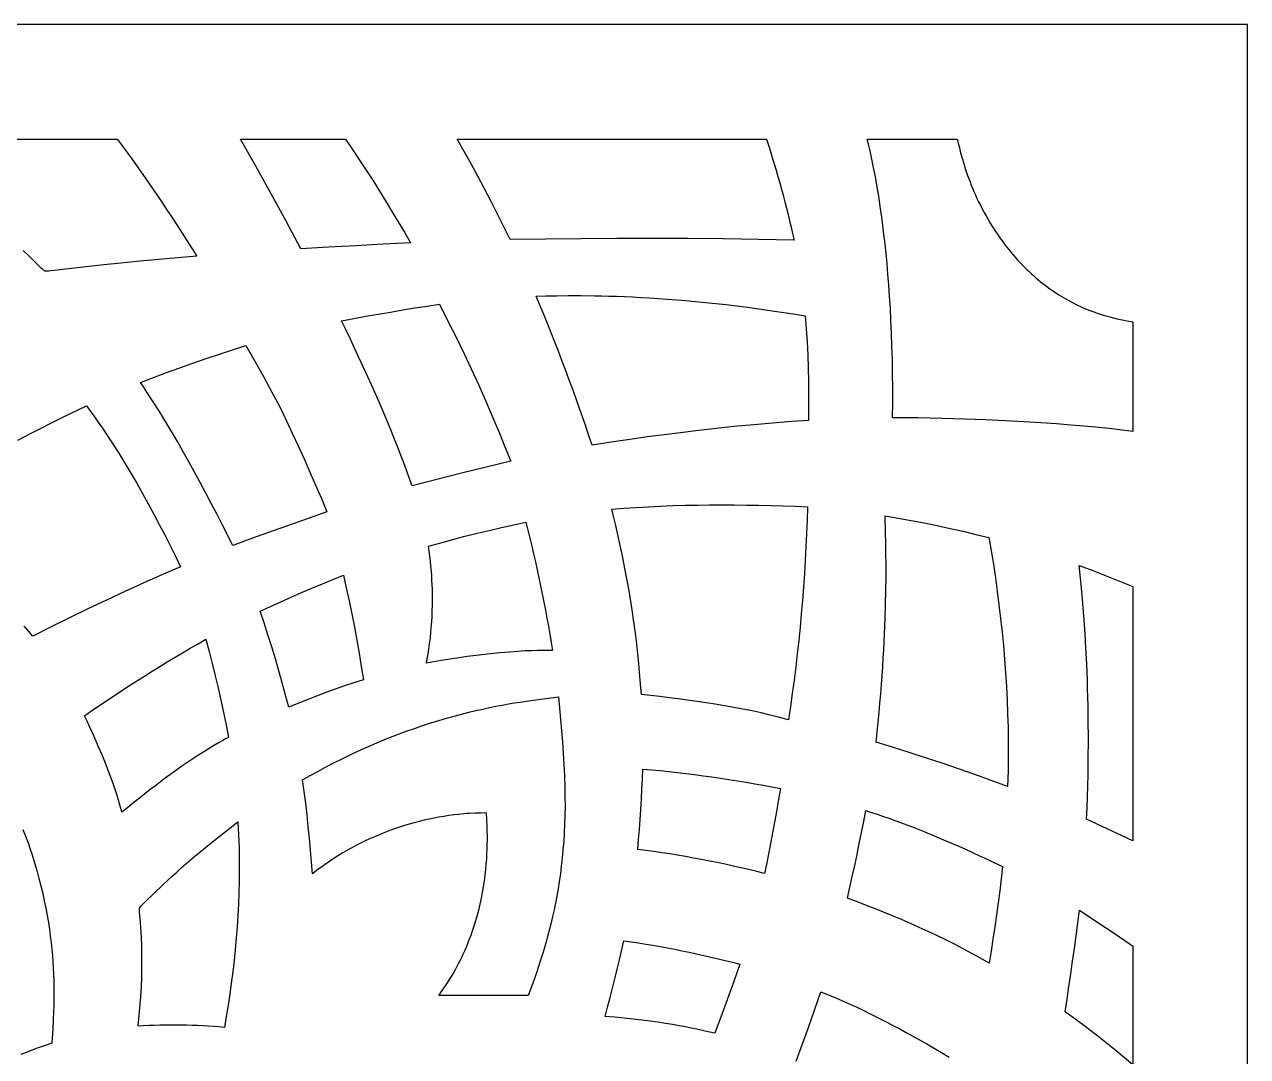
# Model space of a CAD drawing. Extents: x -300 to 300, y -304 to 306.
# Drawn here: x 86.6 to 300, y 126.3 to 306.4 of the extents above; entities that cross this region are included whole.
import ezdxf

# ---------------------------------------------------------------- set-up
doc = ezdxf.new("R2010")
doc.units = 0
doc.header["$MEASUREMENT"] = 0
doc.layers.get('0').update_dxf_attribs({"linetype": 'CONTINUOUS'})
doc.layers.add('LAYER_1', color=18, linetype='CONTINUOUS')

msp = doc.modelspace()

# ---------------------------------------------------------------- linework, layer by layer
msp.add_lwpolyline([(-300, -303.57), (300, -303.57), (300, 306.43), (-300, 306.43)], close=True)
at = {"layer": 'LAYER_1'}
for points in [[(59.19, 286.43), (102.81, 286.43), (103.28, 285.82), (103.86, 285.03), (104.54, 284.08), (105.34, 282.97), (107.25, 280.24), (109.6, 276.85), (110.5, 275.51), (111.41, 274.16), (112.3, 272.81), (113.19, 271.45), (114.95, 268.71), (116.7, 265.97), (110.06, 265.38), (106.74, 265.09), (103.42, 264.78), (100.46, 264.48), (97.87, 264.2), (93.81, 263.73), (92.34, 263.55), (91.24, 263.44), (90.84, 263.4), (90.52, 263.38), (90.3, 263.38), (90.23, 263.39), (90.18, 263.4), (90.07, 263.46), (89.93, 263.56), (89.75, 263.72), (89.54, 263.91), (88.3, 265.14), (87.44, 265.99), (86.41, 266.98)], [(85.48, 233.87), (87.55, 234.98), (89.51, 235.99), (91.35, 236.92), (93.06, 237.77), (94.64, 238.54), (97.43, 239.87), (98.02, 239.07), (98.6, 238.27), (99.18, 237.45), (99.75, 236.63), (100.32, 235.8), (100.88, 234.97), (101.98, 233.29), (103.07, 231.58), (104.13, 229.86), (105.18, 228.12), (106.2, 226.36), (107.21, 224.58), (108.2, 222.78), (109.18, 220.98), (110.14, 219.16), (111.08, 217.33), (112.02, 215.49), (112.94, 213.64), (113.84, 211.79), (110.59, 210.37), (107.35, 208.92), (104.12, 207.44), (100.9, 205.94), (97.68, 204.42), (94.47, 202.86), (91.27, 201.28), (88.08, 199.68), (87.37, 200.51), (86.57, 201.42)], [(86.35, 165.93), (86.82, 164.74), (87.24, 163.6), (87.61, 162.52), (87.95, 161.51), (88.38, 160.13), (88.78, 158.75), (89.15, 157.4), (89.49, 156.07), (89.8, 154.75), (90.08, 153.46), (90.34, 152.19), (90.57, 150.94), (90.78, 149.7), (90.96, 148.5), (91.12, 147.31), (91.26, 146.15), (91.38, 145.01), (91.48, 143.89), (91.57, 142.8), (91.63, 141.74), (91.69, 140.7), (91.73, 139.69), (91.75, 138.71), (91.76, 137.75), (91.76, 136.82), (91.76, 135.92), (91.74, 135.05), (91.71, 134.21), (91.65, 132.61), (91.56, 131.15), (91.38, 128.61), (90.03, 128.15), (88.68, 127.68), (87.35, 127.19), (86.01, 126.67)], [(221.27, 125.5), (222.38, 128.51), (223.46, 131.53), (224.53, 134.56), (225.58, 137.6), (226.27, 137.32), (226.89, 137.07), (227.7, 136.73), (228.68, 136.31), (229.84, 135.8), (231.18, 135.19), (232.69, 134.48), (234.37, 133.66), (236.23, 132.73), (237.21, 132.22), (238.25, 131.68), (239.32, 131.11), (240.43, 130.51), (241.59, 129.87), (242.78, 129.21), (244.02, 128.51), (245.3, 127.78), (246.61, 127.01), (247.97, 126.21)]]:
    msp.add_lwpolyline(points, dxfattribs=at)
for points in [[(145.09, 282.75), (146.25, 281), (147.39, 279.23), (148.52, 277.43), (149.63, 275.63), (150.73, 273.81), (151.82, 271.98), (152.9, 270.15), (153.97, 268.3), (149.19, 268.07), (144.41, 267.82), (139.64, 267.56), (134.86, 267.29), (132.26, 272.1), (129.63, 276.89), (126.99, 281.67), (124.33, 286.43), (142.6, 286.43), (143.61, 284.95)], [(220.88, 268.8), (214.7, 268.91), (208.51, 269), (202.32, 269.05), (196.13, 269.08), (189.94, 269.07), (183.76, 269.04), (177.57, 268.98), (171.38, 268.89), (170.27, 271.12), (169.15, 273.34), (168.02, 275.55), (166.87, 277.75), (165.7, 279.94), (164.53, 282.11), (163.33, 284.28), (162.13, 286.43), (216.05, 286.43), (216.4, 285.35), (216.75, 284.27), (217.09, 283.19), (217.42, 282.1), (217.75, 281.01), (218.07, 279.91), (218.38, 278.81), (218.69, 277.71), (218.99, 276.61), (219.28, 275.5), (219.57, 274.39), (219.84, 273.28), (220.11, 272.16), (220.38, 271.04), (220.63, 269.92)], [(256.8, 269.19), (257.17, 268.66), (257.56, 268.15), (257.94, 267.64), (258.33, 267.16), (258.72, 266.68), (259.11, 266.21), (259.5, 265.76), (259.89, 265.32), (260.29, 264.89), (260.69, 264.47), (261.08, 264.07), (261.48, 263.67), (261.88, 263.29), (262.28, 262.92), (262.69, 262.56), (263.09, 262.21), (263.49, 261.86), (263.89, 261.53), (264.29, 261.21), (264.7, 260.9), (265.5, 260.31), (266.3, 259.76), (267.1, 259.24), (267.89, 258.76), (268.68, 258.31), (269.46, 257.89), (270.23, 257.5), (270.99, 257.15), (271.74, 256.82), (272.48, 256.52), (273.21, 256.25), (273.92, 256), (274.62, 255.77), (275.3, 255.56), (275.96, 255.38), (276.61, 255.21), (277.23, 255.06), (277.83, 254.93), (278.41, 254.81), (278.97, 254.71), (280, 254.54), (280, 235.41), (278.1, 235.64), (276.8, 235.79), (275.25, 235.96), (273.47, 236.14), (271.45, 236.33), (269.19, 236.52), (266.69, 236.71), (263.95, 236.9), (260.97, 237.09), (257.75, 237.26), (254.29, 237.41), (252.47, 237.48), (250.6, 237.55), (248.66, 237.61), (246.66, 237.66), (244.6, 237.71), (242.48, 237.75), (240.31, 237.78), (238.07, 237.8), (238.09, 240.44), (238.09, 243.01), (238.07, 245.51), (238.03, 247.93), (237.97, 250.28), (237.89, 252.56), (237.79, 254.76), (237.68, 256.89), (237.55, 258.95), (237.41, 260.94), (237.26, 262.85), (237.1, 264.7), (236.93, 266.47), (236.75, 268.16), (236.57, 269.79), (236.38, 271.34), (236.18, 272.82), (235.99, 274.23), (235.79, 275.57), (235.59, 276.83), (235.39, 278.03), (235.2, 279.15), (235.01, 280.2), (234.82, 281.18), (234.47, 282.92), (234.15, 284.37), (233.88, 285.55), (233.66, 286.43), (249.34, 286.43), (249.52, 285.69), (249.72, 284.89), (249.94, 284.02), (250.2, 283.11), (250.49, 282.14), (250.81, 281.13), (251.17, 280.07), (251.58, 278.97), (251.8, 278.41), (252.03, 277.84), (252.27, 277.26), (252.53, 276.67), (252.8, 276.08), (253.09, 275.47), (253.39, 274.87), (253.7, 274.25), (254.03, 273.63), (254.38, 273.01), (254.74, 272.38), (255.11, 271.75), (255.51, 271.11), (255.92, 270.47), (256.35, 269.83)], [(175.88, 259.02), (177.59, 259.06), (179.45, 259.09), (181.49, 259.11), (183.69, 259.11), (186.06, 259.08), (187.3, 259.06), (188.59, 259.02), (189.92, 258.98), (191.29, 258.93), (192.7, 258.87), (194.15, 258.8), (195.64, 258.71), (197.17, 258.61), (198.74, 258.5), (200.36, 258.38), (202.01, 258.24), (203.7, 258.09), (205.44, 257.92), (207.21, 257.73), (209.03, 257.53), (210.88, 257.31), (212.77, 257.07), (214.71, 256.81), (216.68, 256.53), (218.69, 256.23), (220.75, 255.91), (222.84, 255.57), (223.01, 253.29), (223.15, 251.02), (223.26, 248.74), (223.34, 246.46), (223.4, 244.18), (223.43, 241.9), (223.42, 239.62), (223.39, 237.33), (220.52, 237.12), (217.13, 236.85), (215.23, 236.69), (213.2, 236.5), (211.03, 236.3), (208.74, 236.06), (206.31, 235.8), (203.75, 235.51), (201.06, 235.18), (198.24, 234.83), (195.29, 234.43), (192.21, 234), (189, 233.52), (185.66, 233), (185.1, 234.66), (184.54, 236.31), (183.96, 237.96), (183.38, 239.6), (182.8, 241.24), (182.2, 242.88), (181.6, 244.51), (181, 246.14), (180.38, 247.77), (179.76, 249.39), (179.13, 251), (178.5, 252.62), (177.85, 254.22), (177.2, 255.83), (176.55, 257.43)], [(159.01, 257.6), (160.04, 255.59), (161.25, 253.18), (161.92, 251.84), (162.63, 250.39), (163.37, 248.84), (164.15, 247.19), (164.96, 245.44), (165.81, 243.58), (166.69, 241.62), (167.59, 239.55), (168.52, 237.37), (169.47, 235.09), (170.45, 232.69), (171.45, 230.19), (167.14, 229.16), (162.84, 228.1), (158.54, 227.01), (154.24, 225.89), (153.96, 226.68), (153.37, 228.32), (152.96, 229.44), (152.46, 230.77), (151.86, 232.3), (151.18, 234.03), (150.4, 235.96), (149.52, 238.07), (148.53, 240.38), (147.44, 242.88), (146.24, 245.56), (144.92, 248.43), (144.22, 249.93), (143.49, 251.48), (142.73, 253.07), (141.94, 254.7), (144.07, 255.11), (146.2, 255.5), (148.33, 255.88), (150.47, 256.24), (152.6, 256.6), (154.74, 256.95), (156.88, 257.28)], [(125.24, 250.41), (126.79, 247.69), (128.31, 244.96), (129.8, 242.25), (131.25, 239.56), (132.3, 237.34), (133.34, 235.11), (134.37, 232.86), (135.4, 230.59), (136.41, 228.3), (137.41, 226), (138.41, 223.69), (139.39, 221.37), (135.27, 219.94), (131.16, 218.48), (127.06, 216.99), (122.96, 215.48), (121.09, 219.15), (120.15, 220.99), (119.2, 222.82), (118.24, 224.64), (117.28, 226.46), (116.3, 228.27), (115.31, 230.07), (114.31, 231.85), (113.3, 233.63), (112.27, 235.39), (111.22, 237.13), (110.16, 238.86), (109.08, 240.57), (107.98, 242.26), (107.42, 243.1), (106.85, 243.93), (109.13, 244.81), (111.42, 245.67), (113.71, 246.51), (116.01, 247.34), (118.31, 248.14), (120.62, 248.91), (122.93, 249.67)], [(189.08, 221.81), (191.21, 221.99), (193.34, 222.14), (195.47, 222.26), (197.61, 222.36), (199.74, 222.45), (201.88, 222.51), (204.01, 222.55), (206.15, 222.57), (208.28, 222.58), (210.42, 222.57), (212.56, 222.55), (214.69, 222.51), (216.83, 222.46), (218.96, 222.4), (221.1, 222.33), (223.23, 222.25), (223.16, 219.92), (223.07, 217.58), (222.96, 215.25), (222.84, 212.91), (222.69, 210.58), (222.53, 208.25), (222.35, 205.92), (222.15, 203.59), (221.93, 201.26), (221.7, 198.94), (221.44, 196.62), (221.17, 194.31), (220.88, 191.99), (220.58, 189.68), (220.25, 187.38), (219.91, 185.08), (218.33, 185.5), (216.74, 185.89), (215.15, 186.26), (213.55, 186.61), (211.95, 186.93), (210.35, 187.24), (208.74, 187.52), (207.14, 187.79), (205.53, 188.04), (203.92, 188.28), (202.31, 188.51), (200.69, 188.72), (199.08, 188.92), (197.47, 189.11), (194.24, 189.46), (194.05, 191.96), (193.93, 193.38), (193.79, 194.92), (193.62, 196.57), (193.43, 198.33), (193.2, 200.21), (192.93, 202.19), (192.63, 204.28), (192.28, 206.48), (192.09, 207.62), (191.89, 208.78), (191.67, 209.97), (191.44, 211.19), (191.2, 212.43), (190.94, 213.69), (190.67, 214.99), (190.38, 216.3), (190.08, 217.64), (189.77, 219.01), (189.43, 220.4)], [(236.77, 220.69), (239.04, 220.29), (241.31, 219.87), (243.58, 219.43), (245.85, 218.96), (248.11, 218.48), (250.37, 217.97), (252.62, 217.44), (254.88, 216.89), (255.27, 214.55), (255.65, 212.21), (256, 209.86), (256.33, 207.5), (256.63, 205.13), (256.91, 202.76), (257.17, 200.39), (257.4, 198.01), (257.61, 195.63), (257.78, 193.25), (257.93, 190.86), (258.06, 188.48), (258.15, 186.09), (258.21, 183.7), (258.23, 182.51), (258.25, 181.31), (258.25, 180.12), (258.25, 178.93), (258.24, 177.55), (258.21, 176.18), (258.15, 173.44), (255.3, 174.49), (252.44, 175.52), (249.58, 176.52), (246.71, 177.49), (243.83, 178.45), (240.95, 179.37), (238.07, 180.28), (235.18, 181.16), (235.37, 182.92), (235.55, 184.64), (235.71, 186.34), (235.87, 188), (236.01, 189.62), (236.14, 191.22), (236.25, 192.78), (236.36, 194.31), (236.45, 195.8), (236.54, 197.26), (236.68, 200.08), (236.78, 202.76), (236.86, 205.31), (236.9, 207.72), (236.93, 209.99), (236.93, 212.12), (236.92, 214.12), (236.89, 215.97), (236.85, 217.68)], [(174.1, 219.54), (174.45, 218.16), (174.78, 216.78), (175.12, 215.4), (175.44, 214.01), (175.76, 212.62), (176.07, 211.22), (176.37, 209.83), (176.66, 208.43), (176.95, 207.03), (177.23, 205.62), (177.5, 204.22), (177.77, 202.81), (178.03, 201.4), (178.28, 199.99), (178.52, 198.58), (178.76, 197.16), (178.17, 197.17), (177.64, 197.17), (176.95, 197.17), (176.12, 197.15), (175.12, 197.12), (173.97, 197.08), (172.67, 197), (171.22, 196.9), (169.61, 196.76), (167.85, 196.59), (165.94, 196.37), (164.92, 196.25), (163.87, 196.11), (162.78, 195.95), (161.66, 195.79), (160.49, 195.61), (159.29, 195.41), (158.05, 195.2), (156.77, 194.98), (156.9, 195.7), (157.03, 196.51), (157.17, 197.39), (157.3, 198.34), (157.43, 199.38), (157.54, 200.48), (157.64, 201.66), (157.72, 202.91), (157.77, 204.24), (157.79, 204.93), (157.8, 205.63), (157.8, 206.35), (157.79, 207.09), (157.78, 207.85), (157.75, 208.62), (157.71, 209.41), (157.66, 210.22), (157.61, 211.04), (157.54, 211.88), (157.45, 212.74), (157.36, 213.61), (157.25, 214.5), (157.12, 215.4), (159.23, 215.98), (161.35, 216.55), (163.46, 217.1), (165.59, 217.62), (167.71, 218.13), (169.84, 218.62), (171.97, 219.09)], [(270.65, 212), (272.99, 211.11), (275.33, 210.2), (277.67, 209.28), (280, 208.34), (280, 163.95), (271.93, 167.72), (272.01, 169.7), (272.07, 171.65), (272.13, 173.56), (272.17, 175.43), (272.2, 177.26), (272.22, 179.06), (272.23, 180.81), (272.23, 182.53), (272.22, 184.2), (272.2, 185.84), (272.17, 187.44), (272.14, 189), (272.1, 190.52), (272.05, 192.01), (271.94, 194.86), (271.81, 197.55), (271.66, 200.08), (271.49, 202.46), (271.32, 204.69), (271.15, 206.75), (270.98, 208.66)], [(142.25, 210.34), (142.77, 208.08), (143.26, 205.81), (143.73, 203.54), (144.18, 201.26), (144.61, 198.97), (145.01, 196.68), (145.38, 194.37), (145.74, 192.07), (144.09, 191.54), (142.45, 190.99), (140.82, 190.42), (139.19, 189.82), (137.56, 189.21), (135.94, 188.58), (134.33, 187.93), (132.72, 187.26), (132.17, 189.39), (131.6, 191.51), (131, 193.62), (130.39, 195.72), (129.76, 197.81), (129.1, 199.89), (128.43, 201.97), (127.73, 204.03), (129.53, 204.85), (131.34, 205.66), (133.15, 206.47), (134.97, 207.26), (136.78, 208.05), (138.6, 208.82), (140.42, 209.58)], [(118.24, 199.13), (118.82, 197.02), (119.38, 194.9), (119.91, 192.77), (120.42, 190.64), (120.9, 188.49), (121.36, 186.34), (121.79, 184.18), (122.2, 182.01), (121.68, 181.72), (121.21, 181.46), (120.61, 181.12), (119.87, 180.69), (119, 180.16), (118.01, 179.54), (116.89, 178.83), (115.64, 178), (114.27, 177.07), (112.78, 176.02), (111.18, 174.86), (110.33, 174.23), (109.46, 173.57), (108.55, 172.88), (107.62, 172.16), (106.66, 171.41), (105.68, 170.62), (104.66, 169.79), (103.62, 168.94), (103.49, 169.41), (103.22, 170.38), (103.01, 171.05), (102.77, 171.84), (102.47, 172.74), (102.12, 173.76), (101.72, 174.89), (101.26, 176.13), (100.73, 177.48), (100.15, 178.94), (99.49, 180.49), (98.77, 182.16), (97.97, 183.92), (97.54, 184.83), (97.09, 185.78), (98.39, 186.67), (99.69, 187.56), (100.99, 188.44), (102.3, 189.31), (103.61, 190.17), (104.92, 191.03), (106.24, 191.88), (107.56, 192.71), (108.88, 193.54), (110.21, 194.37), (111.54, 195.18), (112.88, 195.99), (114.21, 196.78), (115.55, 197.57), (116.9, 198.35)], [(179.79, 189.06), (179.98, 187.1), (180.15, 185.14), (180.31, 183.17), (180.46, 181.2), (180.6, 179.23), (180.71, 177.26), (180.81, 175.29), (180.88, 173.32), (180.92, 171.65), (180.93, 170.02), (180.9, 168.42), (180.86, 166.85), (180.79, 165.32), (180.69, 163.83), (180.57, 162.36), (180.44, 160.93), (180.28, 159.54), (180.11, 158.18), (179.91, 156.85), (179.71, 155.56), (179.49, 154.31), (179.25, 153.08), (179.01, 151.89), (178.76, 150.74), (178.5, 149.62), (178.23, 148.54), (177.95, 147.48), (177.67, 146.47), (177.39, 145.49), (177.11, 144.54), (176.83, 143.63), (176.55, 142.75), (175.99, 141.1), (175.46, 139.59), (174.5, 136.98), (158.91, 136.98), (159.49, 137.8), (159.78, 138.21), (160.07, 138.63), (160.43, 139.18), (160.77, 139.74), (161.11, 140.29), (161.44, 140.84), (161.75, 141.4), (162.05, 141.96), (162.35, 142.51), (162.63, 143.07), (162.9, 143.62), (163.16, 144.18), (163.42, 144.74), (163.66, 145.29), (163.89, 145.84), (164.11, 146.4), (164.33, 146.95), (164.53, 147.5), (164.73, 148.05), (164.92, 148.6), (165.27, 149.69), (165.58, 150.77), (165.87, 151.84), (166.12, 152.9), (166.35, 153.94), (166.55, 154.97), (166.72, 155.99), (166.87, 156.98), (167, 157.96), (167.11, 158.92), (167.19, 159.85), (167.26, 160.76), (167.31, 161.65), (167.35, 162.51), (167.37, 163.34), (167.38, 164.15), (167.38, 164.92), (167.37, 165.66), (167.35, 166.37), (167.29, 167.68), (167.21, 168.83), (166.23, 168.8), (165.24, 168.76), (164.25, 168.72), (163.76, 168.69), (163.27, 168.65), (162.4, 168.57), (161.53, 168.47), (160.67, 168.35), (159.8, 168.22), (158.93, 168.07), (158.07, 167.91), (157.2, 167.73), (156.34, 167.54), (155.48, 167.33), (154.62, 167.1), (153.76, 166.86), (152.9, 166.6), (152.05, 166.33), (151.2, 166.04), (150.35, 165.74), (149.51, 165.42), (148.67, 165.08), (147.84, 164.73), (147.01, 164.36), (146.19, 163.98), (145.37, 163.58), (144.56, 163.17), (143.75, 162.74), (142.96, 162.3), (142.16, 161.84), (141.38, 161.36), (140.6, 160.87), (139.83, 160.36), (139.07, 159.84), (138.32, 159.3), (137.57, 158.74), (136.84, 158.17), (136.69, 160.23), (136.53, 162.3), (136.34, 164.36), (136.14, 166.41), (135.92, 168.47), (135.68, 170.52), (135.42, 172.56), (135.15, 174.61), (136.47, 175.34), (137.8, 176.07), (139.13, 176.79), (139.8, 177.15), (140.47, 177.49), (142.15, 178.33), (143.81, 179.13), (145.44, 179.88), (147.04, 180.6), (148.62, 181.27), (150.18, 181.9), (151.7, 182.5), (153.2, 183.06), (154.67, 183.58), (156.11, 184.07), (157.52, 184.53), (158.91, 184.96), (160.26, 185.36), (161.58, 185.73), (162.88, 186.07), (164.14, 186.39), (165.37, 186.68), (166.57, 186.95), (167.74, 187.2), (168.87, 187.43), (169.98, 187.64), (171.04, 187.83), (172.08, 188.01), (173.08, 188.17), (174.97, 188.45), (176.73, 188.68)], [(194.49, 176.47), (196, 176.34), (197.51, 176.2), (199.01, 176.04), (200.52, 175.87), (202.02, 175.7), (203.53, 175.51), (205.03, 175.31), (206.53, 175.1), (208.03, 174.88), (209.53, 174.65), (211.03, 174.41), (212.53, 174.16), (214.03, 173.9), (215.52, 173.64), (218.51, 173.08), (218.19, 171.22), (217.87, 169.36), (217.54, 167.5), (217.19, 165.65), (216.84, 163.79), (216.48, 161.94), (216.11, 160.1), (215.73, 158.25), (214.36, 158.59), (212.99, 158.92), (211.62, 159.24), (210.24, 159.55), (208.87, 159.85), (207.49, 160.14), (206.11, 160.42), (204.73, 160.69), (203.34, 160.95), (201.96, 161.19), (200.57, 161.43), (199.19, 161.65), (197.8, 161.86), (196.41, 162.06), (195.02, 162.25), (193.63, 162.43), (193.77, 164.18), (193.9, 165.93), (194.03, 167.69), (194.14, 169.44), (194.24, 171.2), (194.33, 172.95), (194.42, 174.71)], [(233.4, 169.22), (234.05, 169.01), (235.39, 168.59), (236.31, 168.28), (237.4, 167.9), (238.65, 167.45), (240.07, 166.92), (241.66, 166.31), (243.4, 165.62), (245.31, 164.84), (247.38, 163.97), (249.61, 162.99), (250.79, 162.47), (252, 161.92), (253.25, 161.35), (254.55, 160.74), (255.88, 160.11), (257.25, 159.46), (257.01, 157.34), (256.76, 155.23), (256.49, 153.12), (256.21, 151.01), (255.91, 148.91), (255.59, 146.81), (255.26, 144.71), (254.91, 142.62), (253.42, 143.47), (251.91, 144.3), (250.4, 145.11), (248.88, 145.89), (247.35, 146.65), (245.82, 147.4), (244.28, 148.12), (242.73, 148.83), (241.18, 149.52), (239.62, 150.19), (238.06, 150.85), (236.5, 151.49), (234.93, 152.12), (233.36, 152.73), (231.78, 153.34), (230.21, 153.94), (230.64, 155.84), (231.05, 157.74), (231.47, 159.65), (231.87, 161.56), (232.26, 163.47), (232.65, 165.38), (233.03, 167.3)], [(123.85, 167.24), (123.96, 164.99), (124.01, 163.86), (124.05, 162.73), (124.07, 161.75), (124.09, 160.76), (124.1, 158.79), (124.08, 156.82), (124.03, 154.85), (123.95, 152.88), (123.85, 150.9), (123.72, 148.93), (123.56, 146.97), (123.38, 145), (123.18, 143.04), (122.95, 141.08), (122.7, 139.13), (122.43, 137.18), (122.13, 135.24), (121.82, 133.31), (121.49, 131.38), (120.55, 131.47), (119.61, 131.54), (118.67, 131.6), (117.73, 131.66), (116.79, 131.7), (115.85, 131.74), (114.91, 131.77), (113.97, 131.79), (113.03, 131.8), (112.09, 131.79), (111.15, 131.78), (110.21, 131.77), (109.27, 131.74), (108.33, 131.7), (107.39, 131.65), (106.45, 131.59), (106.57, 132.88), (106.7, 134.16), (106.82, 135.45), (106.91, 136.74), (107.01, 138.51), (107.08, 140.19), (107.11, 141.75), (107.12, 143.21), (107.1, 144.56), (107.07, 145.8), (107.02, 146.93), (106.97, 147.96), (106.91, 148.87), (106.85, 149.68), (106.74, 150.96), (106.7, 151.44), (106.67, 151.81), (106.66, 152.06), (106.67, 152.15), (106.68, 152.21), (106.71, 152.26), (106.77, 152.34), (106.98, 152.58), (107.32, 152.93), (107.77, 153.39), (109.05, 154.63), (110.81, 156.31), (111.59, 157.05), (112.38, 157.78), (113.17, 158.5), (113.97, 159.21), (114.78, 159.91), (115.59, 160.61), (116.4, 161.3), (117.21, 161.98), (118.86, 163.33), (120.51, 164.65), (122.18, 165.95)], [(270.66, 151.82), (273.91, 149.68), (276.56, 147.93), (277.65, 147.2), (278.59, 146.57), (279.37, 146.02), (280, 145.58), (280, 124.86), (278.55, 126.07), (277.09, 127.27), (275.62, 128.45), (274.15, 129.61), (272.67, 130.76), (271.18, 131.9), (269.68, 133.02), (268.18, 134.13), (268.52, 136.33), (268.85, 138.54), (269.17, 140.75), (269.49, 142.96), (269.79, 145.17), (270.09, 147.39), (270.38, 149.61)], [(191.19, 146.52), (192.46, 146.34), (193.73, 146.14), (195, 145.93), (196.27, 145.72), (197.54, 145.5), (198.8, 145.26), (200.07, 145.02), (201.33, 144.77), (202.6, 144.51), (203.86, 144.24), (205.12, 143.96), (206.38, 143.67), (207.64, 143.37), (208.89, 143.07), (210.15, 142.75), (211.4, 142.43), (210.35, 139.39), (209.28, 136.36), (208.19, 133.35), (207.06, 130.35), (205.63, 130.68), (203.91, 131.06), (202.96, 131.26), (201.93, 131.47), (200.83, 131.68), (199.67, 131.88), (198.44, 132.09), (197.14, 132.29), (195.77, 132.49), (194.34, 132.67), (192.83, 132.85), (191.25, 133.02), (189.61, 133.17), (187.9, 133.3), (188.35, 134.94), (188.79, 136.58), (189.22, 138.23), (189.63, 139.88), (190.03, 141.53), (190.43, 143.19)]]:
    msp.add_lwpolyline(points, close=True, dxfattribs=at)

doc.saveas('drawing.dxf')
